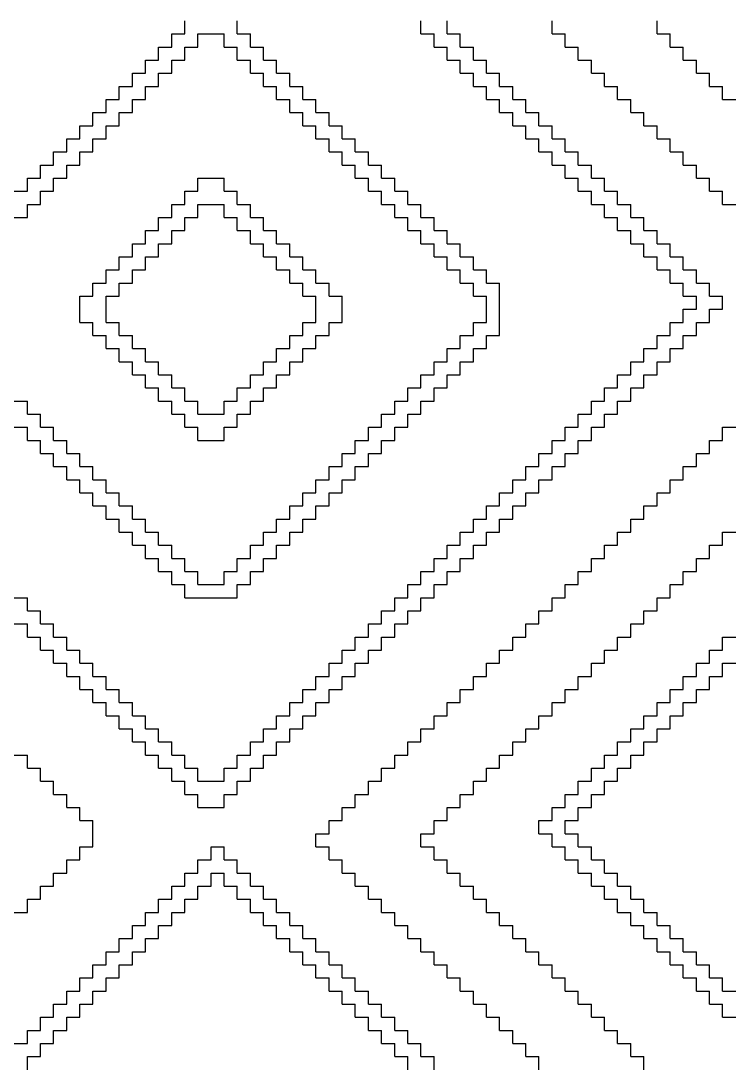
# Model space of a CAD drawing. Header units: metres. Extents: x 0 to 1800, y 0 to 1800.
# Drawn here: x 375 to 915, y 1005 to 1800 of the extents above; entities that cross this region are included whole.
import ezdxf

# ---------------------------------------------------------------- set-up
doc = ezdxf.new("R2010")
doc.units = ezdxf.units.M

msp = doc.modelspace()

# ---------------------------------------------------------------- linework, layer by layer
for p, q in [((500, 1790), (500, 1800)), ((540, 1790), (540, 1800)), ((680, 1790), (680, 1800)), ((700, 1790), (700, 1800)), ((780, 1790), (780, 1800)), ((860, 1790), (860, 1800)), ((490, 1780), (490, 1790)), ((490, 1790), (500, 1790)), ((510, 1780), (510, 1790)), ((510, 1790), (520, 1790)), ((520, 1790), (530, 1790)), ((530, 1780), (530, 1790)), ((540, 1790), (550, 1790)), ((550, 1780), (550, 1790)), ((680, 1790), (690, 1790)), ((690, 1780), (690, 1790)), ((700, 1790), (710, 1790)), ((710, 1780), (710, 1790)), ((780, 1790), (790, 1790)), ((790, 1780), (790, 1790)), ((860, 1790), (870, 1790)), ((870, 1780), (870, 1790)), ((480, 1770), (480, 1780)), ((480, 1780), (490, 1780)), ((500, 1770), (500, 1780)), ((500, 1780), (510, 1780)), ((530, 1780), (540, 1780)), ((540, 1770), (540, 1780)), ((550, 1780), (560, 1780)), ((560, 1770), (560, 1780)), ((690, 1780), (700, 1780)), ((700, 1770), (700, 1780)), ((710, 1780), (720, 1780)), ((720, 1770), (720, 1780)), ((790, 1780), (800, 1780)), ((800, 1770), (800, 1780)), ((870, 1780), (880, 1780)), ((880, 1770), (880, 1780)), ((470, 1760), (470, 1770)), ((470, 1770), (480, 1770)), ((490, 1760), (490, 1770)), ((490, 1770), (500, 1770)), ((540, 1770), (550, 1770)), ((550, 1760), (550, 1770)), ((560, 1770), (570, 1770)), ((570, 1760), (570, 1770)), ((700, 1770), (710, 1770)), ((710, 1760), (710, 1770)), ((720, 1770), (730, 1770)), ((730, 1760), (730, 1770)), ((800, 1770), (810, 1770)), ((810, 1760), (810, 1770)), ((880, 1770), (890, 1770)), ((890, 1760), (890, 1770)), ((460, 1750), (460, 1760)), ((460, 1760), (470, 1760)), ((480, 1750), (480, 1760)), ((480, 1760), (490, 1760)), ((550, 1760), (560, 1760)), ((560, 1750), (560, 1760)), ((570, 1760), (580, 1760)), ((580, 1750), (580, 1760)), ((710, 1760), (720, 1760)), ((720, 1750), (720, 1760)), ((730, 1760), (740, 1760)), ((740, 1750), (740, 1760)), ((810, 1760), (820, 1760)), ((820, 1750), (820, 1760)), ((890, 1760), (900, 1760)), ((900, 1750), (900, 1760)), ((450, 1740), (450, 1750)), ((450, 1750), (460, 1750)), ((470, 1740), (470, 1750)), ((470, 1750), (480, 1750)), ((560, 1750), (570, 1750)), ((570, 1740), (570, 1750)), ((580, 1750), (590, 1750)), ((590, 1740), (590, 1750)), ((720, 1750), (730, 1750)), ((730, 1740), (730, 1750)), ((740, 1750), (750, 1750)), ((750, 1740), (750, 1750)), ((820, 1750), (830, 1750)), ((830, 1740), (830, 1750)), ((900, 1750), (910, 1750)), ((910, 1740), (910, 1750)), ((440, 1730), (440, 1740)), ((440, 1740), (450, 1740)), ((460, 1730), (460, 1740)), ((460, 1740), (470, 1740)), ((570, 1740), (580, 1740)), ((580, 1730), (580, 1740)), ((590, 1740), (600, 1740)), ((600, 1730), (600, 1740)), ((730, 1740), (740, 1740)), ((740, 1730), (740, 1740)), ((750, 1740), (760, 1740)), ((760, 1730), (760, 1740)), ((830, 1740), (840, 1740)), ((840, 1730), (840, 1740)), ((910, 1740), (920, 1740)), ((430, 1720), (430, 1730)), ((430, 1730), (440, 1730)), ((450, 1720), (450, 1730)), ((450, 1730), (460, 1730)), ((580, 1730), (590, 1730)), ((590, 1720), (590, 1730)), ((600, 1730), (610, 1730)), ((610, 1720), (610, 1730)), ((740, 1730), (750, 1730)), ((750, 1720), (750, 1730)), ((760, 1730), (770, 1730)), ((770, 1720), (770, 1730)), ((840, 1730), (850, 1730)), ((850, 1720), (850, 1730)), ((420, 1710), (420, 1720)), ((420, 1720), (430, 1720)), ((440, 1710), (440, 1720)), ((440, 1720), (450, 1720)), ((590, 1720), (600, 1720)), ((600, 1710), (600, 1720)), ((610, 1720), (620, 1720)), ((620, 1710), (620, 1720)), ((750, 1720), (760, 1720)), ((760, 1710), (760, 1720)), ((770, 1720), (780, 1720)), ((780, 1710), (780, 1720)), ((850, 1720), (860, 1720)), ((860, 1710), (860, 1720)), ((410, 1700), (410, 1710)), ((410, 1710), (420, 1710)), ((430, 1700), (430, 1710)), ((430, 1710), (440, 1710)), ((600, 1710), (610, 1710)), ((610, 1700), (610, 1710)), ((620, 1710), (630, 1710)), ((630, 1700), (630, 1710)), ((760, 1710), (770, 1710)), ((770, 1700), (770, 1710)), ((780, 1710), (790, 1710)), ((790, 1700), (790, 1710)), ((860, 1710), (870, 1710)), ((870, 1700), (870, 1710)), ((400, 1690), (400, 1700)), ((400, 1700), (410, 1700)), ((420, 1690), (420, 1700)), ((420, 1700), (430, 1700)), ((610, 1700), (620, 1700)), ((620, 1690), (620, 1700)), ((630, 1700), (640, 1700)), ((640, 1690), (640, 1700)), ((770, 1700), (780, 1700)), ((780, 1690), (780, 1700)), ((790, 1700), (800, 1700)), ((800, 1690), (800, 1700)), ((870, 1700), (880, 1700)), ((880, 1690), (880, 1700)), ((390, 1680), (390, 1690)), ((390, 1690), (400, 1690)), ((410, 1680), (410, 1690)), ((410, 1690), (420, 1690)), ((620, 1690), (630, 1690)), ((630, 1680), (630, 1690)), ((640, 1690), (650, 1690)), ((650, 1680), (650, 1690)), ((780, 1690), (790, 1690)), ((790, 1680), (790, 1690)), ((800, 1690), (810, 1690)), ((810, 1680), (810, 1690)), ((880, 1690), (890, 1690)), ((890, 1680), (890, 1690)), ((380, 1670), (380, 1680)), ((380, 1680), (390, 1680)), ((400, 1670), (400, 1680)), ((400, 1680), (410, 1680)), ((510, 1670), (510, 1680)), ((510, 1680), (520, 1680)), ((520, 1680), (530, 1680)), ((530, 1670), (530, 1680)), ((630, 1680), (640, 1680)), ((640, 1670), (640, 1680)), ((650, 1680), (660, 1680)), ((660, 1670), (660, 1680)), ((790, 1680), (800, 1680)), ((800, 1670), (800, 1680)), ((810, 1680), (820, 1680)), ((820, 1670), (820, 1680)), ((890, 1680), (900, 1680)), ((900, 1670), (900, 1680)), ((370, 1670), (380, 1670)), ((390, 1660), (390, 1670)), ((390, 1670), (400, 1670)), ((500, 1660), (500, 1670)), ((500, 1670), (510, 1670)), ((530, 1670), (540, 1670)), ((540, 1660), (540, 1670)), ((640, 1670), (650, 1670)), ((650, 1660), (650, 1670)), ((660, 1670), (670, 1670)), ((670, 1660), (670, 1670)), ((800, 1670), (810, 1670)), ((810, 1660), (810, 1670)), ((820, 1670), (830, 1670)), ((830, 1660), (830, 1670)), ((900, 1670), (910, 1670)), ((910, 1660), (910, 1670)), ((380, 1650), (380, 1660)), ((380, 1660), (390, 1660)), ((490, 1650), (490, 1660)), ((490, 1660), (500, 1660)), ((510, 1650), (510, 1660)), ((510, 1660), (520, 1660)), ((520, 1660), (530, 1660)), ((530, 1650), (530, 1660)), ((540, 1660), (550, 1660)), ((550, 1650), (550, 1660)), ((650, 1660), (660, 1660)), ((660, 1650), (660, 1660)), ((670, 1660), (680, 1660)), ((680, 1650), (680, 1660)), ((810, 1660), (820, 1660)), ((820, 1650), (820, 1660)), ((830, 1660), (840, 1660)), ((840, 1650), (840, 1660)), ((910, 1660), (920, 1660)), ((370, 1650), (380, 1650)), ((480, 1640), (480, 1650)), ((480, 1650), (490, 1650)), ((500, 1640), (500, 1650)), ((500, 1650), (510, 1650)), ((530, 1650), (540, 1650)), ((540, 1640), (540, 1650)), ((550, 1650), (560, 1650)), ((560, 1640), (560, 1650)), ((660, 1650), (670, 1650)), ((670, 1640), (670, 1650)), ((680, 1650), (690, 1650)), ((690, 1640), (690, 1650)), ((820, 1650), (830, 1650)), ((830, 1640), (830, 1650)), ((840, 1650), (850, 1650)), ((850, 1640), (850, 1650)), ((470, 1630), (470, 1640)), ((470, 1640), (480, 1640)), ((490, 1630), (490, 1640)), ((490, 1640), (500, 1640)), ((540, 1640), (550, 1640)), ((550, 1630), (550, 1640)), ((560, 1640), (570, 1640)), ((570, 1630), (570, 1640)), ((670, 1640), (680, 1640)), ((680, 1630), (680, 1640)), ((690, 1640), (700, 1640)), ((700, 1630), (700, 1640)), ((830, 1640), (840, 1640)), ((840, 1630), (840, 1640)), ((850, 1640), (860, 1640)), ((860, 1630), (860, 1640)), ((460, 1620), (460, 1630)), ((460, 1630), (470, 1630)), ((480, 1620), (480, 1630)), ((480, 1630), (490, 1630)), ((550, 1630), (560, 1630)), ((560, 1620), (560, 1630)), ((570, 1630), (580, 1630)), ((580, 1620), (580, 1630)), ((680, 1630), (690, 1630)), ((690, 1620), (690, 1630)), ((700, 1630), (710, 1630)), ((710, 1620), (710, 1630)), ((840, 1630), (850, 1630)), ((850, 1620), (850, 1630)), ((860, 1630), (870, 1630)), ((870, 1620), (870, 1630)), ((450, 1610), (450, 1620)), ((450, 1620), (460, 1620)), ((470, 1610), (470, 1620)), ((470, 1620), (480, 1620)), ((560, 1620), (570, 1620)), ((570, 1610), (570, 1620)), ((580, 1620), (590, 1620)), ((590, 1610), (590, 1620)), ((690, 1620), (700, 1620)), ((700, 1610), (700, 1620)), ((710, 1620), (720, 1620)), ((720, 1610), (720, 1620)), ((850, 1620), (860, 1620)), ((860, 1610), (860, 1620)), ((870, 1620), (880, 1620)), ((880, 1610), (880, 1620)), ((440, 1600), (440, 1610)), ((440, 1610), (450, 1610)), ((460, 1600), (460, 1610)), ((460, 1610), (470, 1610)), ((570, 1610), (580, 1610)), ((580, 1600), (580, 1610)), ((590, 1610), (600, 1610)), ((600, 1600), (600, 1610)), ((700, 1610), (710, 1610)), ((710, 1600), (710, 1610)), ((720, 1610), (730, 1610)), ((730, 1600), (730, 1610)), ((860, 1610), (870, 1610)), ((870, 1600), (870, 1610)), ((880, 1610), (890, 1610)), ((890, 1600), (890, 1610)), ((430, 1590), (430, 1600)), ((430, 1600), (440, 1600)), ((450, 1590), (450, 1600)), ((450, 1600), (460, 1600)), ((580, 1600), (590, 1600)), ((590, 1590), (590, 1600)), ((600, 1600), (610, 1600)), ((610, 1590), (610, 1600)), ((710, 1600), (720, 1600)), ((720, 1590), (720, 1600)), ((730, 1600), (740, 1600)), ((740, 1590), (740, 1600)), ((870, 1600), (880, 1600)), ((880, 1590), (880, 1600)), ((890, 1600), (900, 1600)), ((900, 1590), (900, 1600)), ((420, 1580), (420, 1590)), ((420, 1590), (430, 1590)), ((440, 1580), (440, 1590)), ((440, 1590), (450, 1590)), ((590, 1590), (600, 1590)), ((600, 1580), (600, 1590)), ((610, 1590), (620, 1590)), ((620, 1580), (620, 1590)), ((720, 1590), (730, 1590)), ((730, 1580), (730, 1590)), ((740, 1580), (740, 1590)), ((880, 1590), (890, 1590)), ((890, 1580), (890, 1590)), ((900, 1590), (910, 1590)), ((910, 1580), (910, 1590)), ((420, 1570), (420, 1580)), ((440, 1570), (440, 1580)), ((600, 1570), (600, 1580)), ((620, 1570), (620, 1580)), ((730, 1570), (730, 1580)), ((740, 1570), (740, 1580)), ((880, 1570), (880, 1580)), ((880, 1580), (890, 1580)), ((900, 1570), (900, 1580)), ((900, 1580), (910, 1580)), ((420, 1570), (430, 1570)), ((430, 1560), (430, 1570)), ((440, 1570), (450, 1570)), ((450, 1560), (450, 1570)), ((590, 1560), (590, 1570)), ((590, 1570), (600, 1570)), ((610, 1560), (610, 1570)), ((610, 1570), (620, 1570)), ((720, 1560), (720, 1570)), ((720, 1570), (730, 1570)), ((740, 1560), (740, 1570)), ((870, 1560), (870, 1570)), ((870, 1570), (880, 1570)), ((890, 1560), (890, 1570)), ((890, 1570), (900, 1570)), ((430, 1560), (440, 1560)), ((440, 1550), (440, 1560)), ((450, 1560), (460, 1560)), ((460, 1550), (460, 1560)), ((580, 1550), (580, 1560)), ((580, 1560), (590, 1560)), ((600, 1550), (600, 1560)), ((600, 1560), (610, 1560)), ((710, 1550), (710, 1560)), ((710, 1560), (720, 1560)), ((730, 1550), (730, 1560)), ((730, 1560), (740, 1560)), ((860, 1550), (860, 1560)), ((860, 1560), (870, 1560)), ((880, 1550), (880, 1560)), ((880, 1560), (890, 1560)), ((440, 1550), (450, 1550)), ((450, 1540), (450, 1550)), ((460, 1550), (470, 1550)), ((470, 1540), (470, 1550)), ((570, 1540), (570, 1550)), ((570, 1550), (580, 1550)), ((590, 1540), (590, 1550)), ((590, 1550), (600, 1550)), ((700, 1540), (700, 1550)), ((700, 1550), (710, 1550)), ((720, 1540), (720, 1550)), ((720, 1550), (730, 1550)), ((850, 1540), (850, 1550)), ((850, 1550), (860, 1550)), ((870, 1540), (870, 1550)), ((870, 1550), (880, 1550)), ((450, 1540), (460, 1540)), ((460, 1530), (460, 1540)), ((470, 1540), (480, 1540)), ((480, 1530), (480, 1540)), ((560, 1530), (560, 1540)), ((560, 1540), (570, 1540)), ((580, 1530), (580, 1540)), ((580, 1540), (590, 1540)), ((690, 1530), (690, 1540)), ((690, 1540), (700, 1540)), ((710, 1530), (710, 1540)), ((710, 1540), (720, 1540)), ((840, 1530), (840, 1540)), ((840, 1540), (850, 1540)), ((860, 1530), (860, 1540)), ((860, 1540), (870, 1540)), ((460, 1530), (470, 1530)), ((470, 1520), (470, 1530)), ((480, 1530), (490, 1530)), ((490, 1520), (490, 1530)), ((550, 1520), (550, 1530)), ((550, 1530), (560, 1530)), ((570, 1520), (570, 1530)), ((570, 1530), (580, 1530)), ((680, 1520), (680, 1530)), ((680, 1530), (690, 1530)), ((700, 1520), (700, 1530)), ((700, 1530), (710, 1530)), ((830, 1520), (830, 1530)), ((830, 1530), (840, 1530)), ((850, 1520), (850, 1530)), ((850, 1530), (860, 1530)), ((470, 1520), (480, 1520)), ((480, 1510), (480, 1520)), ((490, 1520), (500, 1520)), ((500, 1510), (500, 1520)), ((540, 1510), (540, 1520)), ((540, 1520), (550, 1520)), ((560, 1510), (560, 1520)), ((560, 1520), (570, 1520)), ((670, 1510), (670, 1520)), ((670, 1520), (680, 1520)), ((690, 1510), (690, 1520)), ((690, 1520), (700, 1520)), ((820, 1510), (820, 1520)), ((820, 1520), (830, 1520)), ((840, 1510), (840, 1520)), ((840, 1520), (850, 1520)), ((370, 1510), (380, 1510)), ((380, 1500), (380, 1510)), ((480, 1510), (490, 1510)), ((490, 1500), (490, 1510)), ((500, 1510), (510, 1510)), ((510, 1500), (510, 1510)), ((530, 1500), (530, 1510)), ((530, 1510), (540, 1510)), ((550, 1500), (550, 1510)), ((550, 1510), (560, 1510)), ((660, 1500), (660, 1510)), ((660, 1510), (670, 1510)), ((680, 1500), (680, 1510)), ((680, 1510), (690, 1510)), ((810, 1500), (810, 1510)), ((810, 1510), (820, 1510)), ((830, 1500), (830, 1510)), ((830, 1510), (840, 1510)), ((380, 1500), (390, 1500)), ((390, 1490), (390, 1500)), ((490, 1500), (500, 1500)), ((500, 1490), (500, 1500)), ((510, 1500), (520, 1500)), ((520, 1500), (530, 1500)), ((540, 1490), (540, 1500)), ((540, 1500), (550, 1500)), ((650, 1490), (650, 1500)), ((650, 1500), (660, 1500)), ((670, 1490), (670, 1500)), ((670, 1500), (680, 1500)), ((800, 1490), (800, 1500)), ((800, 1500), (810, 1500)), ((820, 1490), (820, 1500)), ((820, 1500), (830, 1500)), ((370, 1490), (380, 1490)), ((380, 1480), (380, 1490)), ((390, 1490), (400, 1490)), ((400, 1480), (400, 1490)), ((500, 1490), (510, 1490)), ((510, 1480), (510, 1490)), ((530, 1480), (530, 1490)), ((530, 1490), (540, 1490)), ((640, 1480), (640, 1490)), ((640, 1490), (650, 1490)), ((660, 1480), (660, 1490)), ((660, 1490), (670, 1490)), ((790, 1480), (790, 1490)), ((790, 1490), (800, 1490)), ((810, 1480), (810, 1490)), ((810, 1490), (820, 1490)), ((910, 1480), (910, 1490)), ((910, 1490), (920, 1490)), ((380, 1480), (390, 1480)), ((390, 1470), (390, 1480)), ((400, 1480), (410, 1480)), ((410, 1470), (410, 1480)), ((510, 1480), (520, 1480)), ((520, 1480), (530, 1480)), ((630, 1470), (630, 1480)), ((630, 1480), (640, 1480)), ((650, 1470), (650, 1480)), ((650, 1480), (660, 1480)), ((780, 1470), (780, 1480)), ((780, 1480), (790, 1480)), ((800, 1470), (800, 1480)), ((800, 1480), (810, 1480)), ((900, 1470), (900, 1480)), ((900, 1480), (910, 1480)), ((390, 1470), (400, 1470)), ((400, 1460), (400, 1470)), ((410, 1470), (420, 1470)), ((420, 1460), (420, 1470)), ((620, 1460), (620, 1470)), ((620, 1470), (630, 1470)), ((640, 1460), (640, 1470)), ((640, 1470), (650, 1470)), ((770, 1460), (770, 1470)), ((770, 1470), (780, 1470)), ((790, 1460), (790, 1470)), ((790, 1470), (800, 1470)), ((890, 1460), (890, 1470)), ((890, 1470), (900, 1470)), ((400, 1460), (410, 1460)), ((410, 1450), (410, 1460)), ((420, 1460), (430, 1460)), ((430, 1450), (430, 1460)), ((610, 1450), (610, 1460)), ((610, 1460), (620, 1460)), ((630, 1450), (630, 1460)), ((630, 1460), (640, 1460)), ((760, 1450), (760, 1460)), ((760, 1460), (770, 1460)), ((780, 1450), (780, 1460)), ((780, 1460), (790, 1460)), ((880, 1450), (880, 1460)), ((880, 1460), (890, 1460)), ((410, 1450), (420, 1450)), ((420, 1440), (420, 1450)), ((430, 1450), (440, 1450)), ((440, 1440), (440, 1450)), ((600, 1440), (600, 1450)), ((600, 1450), (610, 1450)), ((620, 1440), (620, 1450)), ((620, 1450), (630, 1450)), ((750, 1440), (750, 1450)), ((750, 1450), (760, 1450)), ((770, 1440), (770, 1450)), ((770, 1450), (780, 1450)), ((870, 1440), (870, 1450)), ((870, 1450), (880, 1450)), ((420, 1440), (430, 1440)), ((430, 1430), (430, 1440)), ((440, 1440), (450, 1440)), ((450, 1430), (450, 1440)), ((590, 1430), (590, 1440)), ((590, 1440), (600, 1440)), ((610, 1430), (610, 1440)), ((610, 1440), (620, 1440)), ((740, 1430), (740, 1440)), ((740, 1440), (750, 1440)), ((760, 1430), (760, 1440)), ((760, 1440), (770, 1440)), ((860, 1430), (860, 1440)), ((860, 1440), (870, 1440)), ((430, 1430), (440, 1430)), ((440, 1420), (440, 1430)), ((450, 1430), (460, 1430)), ((460, 1420), (460, 1430)), ((580, 1420), (580, 1430)), ((580, 1430), (590, 1430)), ((600, 1420), (600, 1430)), ((600, 1430), (610, 1430)), ((730, 1420), (730, 1430)), ((730, 1430), (740, 1430)), ((750, 1420), (750, 1430)), ((750, 1430), (760, 1430)), ((850, 1420), (850, 1430)), ((850, 1430), (860, 1430)), ((440, 1420), (450, 1420)), ((450, 1410), (450, 1420)), ((460, 1420), (470, 1420)), ((470, 1410), (470, 1420)), ((570, 1410), (570, 1420)), ((570, 1420), (580, 1420)), ((590, 1410), (590, 1420)), ((590, 1420), (600, 1420)), ((720, 1410), (720, 1420)), ((720, 1420), (730, 1420)), ((740, 1410), (740, 1420)), ((740, 1420), (750, 1420)), ((840, 1410), (840, 1420)), ((840, 1420), (850, 1420)), ((450, 1410), (460, 1410)), ((460, 1400), (460, 1410)), ((470, 1410), (480, 1410)), ((480, 1400), (480, 1410)), ((560, 1400), (560, 1410)), ((560, 1410), (570, 1410)), ((580, 1400), (580, 1410)), ((580, 1410), (590, 1410)), ((710, 1400), (710, 1410)), ((710, 1410), (720, 1410)), ((730, 1400), (730, 1410)), ((730, 1410), (740, 1410)), ((830, 1400), (830, 1410)), ((830, 1410), (840, 1410)), ((910, 1400), (910, 1410)), ((910, 1410), (920, 1410)), ((460, 1400), (470, 1400)), ((470, 1390), (470, 1400)), ((480, 1400), (490, 1400)), ((490, 1390), (490, 1400)), ((550, 1390), (550, 1400)), ((550, 1400), (560, 1400)), ((570, 1390), (570, 1400)), ((570, 1400), (580, 1400)), ((700, 1390), (700, 1400)), ((700, 1400), (710, 1400)), ((720, 1390), (720, 1400)), ((720, 1400), (730, 1400)), ((820, 1390), (820, 1400)), ((820, 1400), (830, 1400)), ((900, 1390), (900, 1400)), ((900, 1400), (910, 1400)), ((470, 1390), (480, 1390)), ((480, 1380), (480, 1390)), ((490, 1390), (500, 1390)), ((500, 1380), (500, 1390)), ((540, 1380), (540, 1390)), ((540, 1390), (550, 1390)), ((560, 1380), (560, 1390)), ((560, 1390), (570, 1390)), ((690, 1380), (690, 1390)), ((690, 1390), (700, 1390)), ((710, 1380), (710, 1390)), ((710, 1390), (720, 1390)), ((810, 1380), (810, 1390)), ((810, 1390), (820, 1390)), ((890, 1380), (890, 1390)), ((890, 1390), (900, 1390)), ((480, 1380), (490, 1380)), ((490, 1370), (490, 1380)), ((500, 1380), (510, 1380)), ((510, 1370), (510, 1380)), ((530, 1370), (530, 1380)), ((530, 1380), (540, 1380)), ((550, 1370), (550, 1380)), ((550, 1380), (560, 1380)), ((680, 1370), (680, 1380)), ((680, 1380), (690, 1380)), ((700, 1370), (700, 1380)), ((700, 1380), (710, 1380)), ((800, 1370), (800, 1380)), ((800, 1380), (810, 1380)), ((880, 1370), (880, 1380)), ((880, 1380), (890, 1380)), ((490, 1370), (500, 1370)), ((500, 1360), (500, 1370)), ((510, 1370), (520, 1370)), ((520, 1370), (530, 1370)), ((540, 1360), (540, 1370)), ((540, 1370), (550, 1370)), ((670, 1360), (670, 1370)), ((670, 1370), (680, 1370)), ((690, 1360), (690, 1370)), ((690, 1370), (700, 1370)), ((790, 1360), (790, 1370)), ((790, 1370), (800, 1370)), ((870, 1360), (870, 1370)), ((870, 1370), (880, 1370)), ((370, 1360), (380, 1360)), ((380, 1350), (380, 1360)), ((500, 1360), (510, 1360)), ((510, 1360), (520, 1360)), ((520, 1360), (530, 1360)), ((530, 1360), (540, 1360)), ((660, 1350), (660, 1360)), ((660, 1360), (670, 1360)), ((680, 1350), (680, 1360)), ((680, 1360), (690, 1360)), ((780, 1350), (780, 1360)), ((780, 1360), (790, 1360)), ((860, 1350), (860, 1360)), ((860, 1360), (870, 1360)), ((380, 1350), (390, 1350)), ((390, 1340), (390, 1350)), ((650, 1340), (650, 1350)), ((650, 1350), (660, 1350)), ((670, 1340), (670, 1350)), ((670, 1350), (680, 1350)), ((770, 1340), (770, 1350)), ((770, 1350), (780, 1350)), ((850, 1340), (850, 1350)), ((850, 1350), (860, 1350)), ((370, 1340), (380, 1340)), ((380, 1330), (380, 1340)), ((390, 1340), (400, 1340)), ((400, 1330), (400, 1340)), ((640, 1330), (640, 1340)), ((640, 1340), (650, 1340)), ((660, 1330), (660, 1340)), ((660, 1340), (670, 1340)), ((760, 1330), (760, 1340)), ((760, 1340), (770, 1340)), ((840, 1330), (840, 1340)), ((840, 1340), (850, 1340)), ((380, 1330), (390, 1330)), ((390, 1320), (390, 1330)), ((400, 1330), (410, 1330)), ((410, 1320), (410, 1330)), ((630, 1320), (630, 1330)), ((630, 1330), (640, 1330)), ((650, 1320), (650, 1330)), ((650, 1330), (660, 1330)), ((750, 1320), (750, 1330)), ((750, 1330), (760, 1330)), ((830, 1320), (830, 1330)), ((830, 1330), (840, 1330)), ((910, 1320), (910, 1330)), ((910, 1330), (920, 1330)), ((390, 1320), (400, 1320)), ((400, 1310), (400, 1320)), ((410, 1320), (420, 1320)), ((420, 1310), (420, 1320)), ((620, 1310), (620, 1320)), ((620, 1320), (630, 1320)), ((640, 1310), (640, 1320)), ((640, 1320), (650, 1320)), ((740, 1310), (740, 1320)), ((740, 1320), (750, 1320)), ((820, 1310), (820, 1320)), ((820, 1320), (830, 1320)), ((900, 1310), (900, 1320)), ((900, 1320), (910, 1320)), ((400, 1310), (410, 1310)), ((410, 1300), (410, 1310)), ((420, 1310), (430, 1310)), ((430, 1300), (430, 1310)), ((610, 1300), (610, 1310)), ((610, 1310), (620, 1310)), ((630, 1300), (630, 1310)), ((630, 1310), (640, 1310)), ((730, 1300), (730, 1310)), ((730, 1310), (740, 1310)), ((810, 1300), (810, 1310)), ((810, 1310), (820, 1310)), ((890, 1300), (890, 1310)), ((890, 1310), (900, 1310)), ((910, 1300), (910, 1310)), ((910, 1310), (920, 1310)), ((410, 1300), (420, 1300)), ((420, 1290), (420, 1300)), ((430, 1300), (440, 1300)), ((440, 1290), (440, 1300)), ((600, 1290), (600, 1300)), ((600, 1300), (610, 1300)), ((620, 1290), (620, 1300)), ((620, 1300), (630, 1300)), ((720, 1290), (720, 1300)), ((720, 1300), (730, 1300)), ((800, 1290), (800, 1300)), ((800, 1300), (810, 1300)), ((880, 1290), (880, 1300)), ((880, 1300), (890, 1300)), ((900, 1290), (900, 1300)), ((900, 1300), (910, 1300)), ((420, 1290), (430, 1290)), ((430, 1280), (430, 1290)), ((440, 1290), (450, 1290)), ((450, 1280), (450, 1290)), ((590, 1280), (590, 1290)), ((590, 1290), (600, 1290)), ((610, 1280), (610, 1290)), ((610, 1290), (620, 1290)), ((710, 1280), (710, 1290)), ((710, 1290), (720, 1290)), ((790, 1280), (790, 1290)), ((790, 1290), (800, 1290)), ((870, 1280), (870, 1290)), ((870, 1290), (880, 1290)), ((890, 1280), (890, 1290)), ((890, 1290), (900, 1290)), ((430, 1280), (440, 1280)), ((440, 1270), (440, 1280)), ((450, 1280), (460, 1280)), ((460, 1270), (460, 1280)), ((580, 1270), (580, 1280)), ((580, 1280), (590, 1280)), ((600, 1270), (600, 1280)), ((600, 1280), (610, 1280)), ((700, 1270), (700, 1280)), ((700, 1280), (710, 1280)), ((780, 1270), (780, 1280)), ((780, 1280), (790, 1280)), ((860, 1270), (860, 1280)), ((860, 1280), (870, 1280)), ((880, 1270), (880, 1280)), ((880, 1280), (890, 1280)), ((440, 1270), (450, 1270)), ((450, 1260), (450, 1270)), ((460, 1270), (470, 1270)), ((470, 1260), (470, 1270)), ((570, 1260), (570, 1270)), ((570, 1270), (580, 1270)), ((590, 1260), (590, 1270)), ((590, 1270), (600, 1270)), ((690, 1260), (690, 1270)), ((690, 1270), (700, 1270)), ((770, 1260), (770, 1270)), ((770, 1270), (780, 1270)), ((850, 1260), (850, 1270)), ((850, 1270), (860, 1270)), ((870, 1260), (870, 1270)), ((870, 1270), (880, 1270)), ((450, 1260), (460, 1260)), ((460, 1250), (460, 1260)), ((470, 1260), (480, 1260)), ((480, 1250), (480, 1260)), ((560, 1250), (560, 1260)), ((560, 1260), (570, 1260)), ((580, 1250), (580, 1260)), ((580, 1260), (590, 1260)), ((680, 1250), (680, 1260)), ((680, 1260), (690, 1260)), ((760, 1250), (760, 1260)), ((760, 1260), (770, 1260)), ((840, 1250), (840, 1260)), ((840, 1260), (850, 1260)), ((860, 1250), (860, 1260)), ((860, 1260), (870, 1260)), ((460, 1250), (470, 1250)), ((470, 1240), (470, 1250)), ((480, 1250), (490, 1250)), ((490, 1240), (490, 1250)), ((550, 1240), (550, 1250)), ((550, 1250), (560, 1250)), ((570, 1240), (570, 1250)), ((570, 1250), (580, 1250)), ((670, 1240), (670, 1250)), ((670, 1250), (680, 1250)), ((750, 1240), (750, 1250)), ((750, 1250), (760, 1250)), ((830, 1240), (830, 1250)), ((830, 1250), (840, 1250)), ((850, 1240), (850, 1250)), ((850, 1250), (860, 1250)), ((370, 1240), (380, 1240)), ((380, 1230), (380, 1240)), ((470, 1240), (480, 1240)), ((480, 1230), (480, 1240)), ((490, 1240), (500, 1240)), ((500, 1230), (500, 1240)), ((540, 1230), (540, 1240)), ((540, 1240), (550, 1240)), ((560, 1230), (560, 1240)), ((560, 1240), (570, 1240)), ((660, 1230), (660, 1240)), ((660, 1240), (670, 1240)), ((740, 1230), (740, 1240)), ((740, 1240), (750, 1240)), ((820, 1230), (820, 1240)), ((820, 1240), (830, 1240)), ((840, 1230), (840, 1240)), ((840, 1240), (850, 1240)), ((380, 1230), (390, 1230)), ((390, 1220), (390, 1230)), ((480, 1230), (490, 1230)), ((490, 1220), (490, 1230)), ((500, 1230), (510, 1230)), ((510, 1220), (510, 1230)), ((530, 1220), (530, 1230)), ((530, 1230), (540, 1230)), ((550, 1220), (550, 1230)), ((550, 1230), (560, 1230)), ((650, 1220), (650, 1230)), ((650, 1230), (660, 1230)), ((730, 1220), (730, 1230)), ((730, 1230), (740, 1230)), ((810, 1220), (810, 1230)), ((810, 1230), (820, 1230)), ((830, 1220), (830, 1230)), ((830, 1230), (840, 1230)), ((390, 1220), (400, 1220)), ((400, 1210), (400, 1220)), ((490, 1220), (500, 1220)), ((500, 1210), (500, 1220)), ((510, 1220), (520, 1220)), ((520, 1220), (530, 1220)), ((540, 1210), (540, 1220)), ((540, 1220), (550, 1220)), ((640, 1210), (640, 1220)), ((640, 1220), (650, 1220)), ((720, 1210), (720, 1220)), ((720, 1220), (730, 1220)), ((800, 1210), (800, 1220)), ((800, 1220), (810, 1220)), ((820, 1210), (820, 1220)), ((820, 1220), (830, 1220)), ((400, 1210), (410, 1210)), ((410, 1200), (410, 1210)), ((500, 1210), (510, 1210)), ((510, 1200), (510, 1210)), ((530, 1200), (530, 1210)), ((530, 1210), (540, 1210)), ((630, 1200), (630, 1210)), ((630, 1210), (640, 1210)), ((710, 1200), (710, 1210)), ((710, 1210), (720, 1210)), ((790, 1200), (790, 1210)), ((790, 1210), (800, 1210)), ((810, 1200), (810, 1210)), ((810, 1210), (820, 1210)), ((410, 1200), (420, 1200)), ((420, 1190), (420, 1200)), ((510, 1200), (520, 1200)), ((520, 1200), (530, 1200)), ((620, 1190), (620, 1200)), ((620, 1200), (630, 1200)), ((700, 1190), (700, 1200)), ((700, 1200), (710, 1200)), ((780, 1190), (780, 1200)), ((780, 1200), (790, 1200)), ((800, 1190), (800, 1200)), ((800, 1200), (810, 1200)), ((420, 1190), (430, 1190)), ((430, 1180), (430, 1190)), ((610, 1180), (610, 1190)), ((610, 1190), (620, 1190)), ((690, 1180), (690, 1190)), ((690, 1190), (700, 1190)), ((770, 1180), (770, 1190)), ((770, 1190), (780, 1190)), ((790, 1180), (790, 1190)), ((790, 1190), (800, 1190)), ((430, 1170), (430, 1180)), ((600, 1170), (600, 1180)), ((600, 1180), (610, 1180)), ((680, 1170), (680, 1180)), ((680, 1180), (690, 1180)), ((770, 1180), (780, 1180)), ((780, 1170), (780, 1180)), ((790, 1180), (800, 1180)), ((800, 1170), (800, 1180)), ((420, 1160), (420, 1170)), ((420, 1170), (430, 1170)), ((520, 1160), (520, 1170)), ((520, 1170), (530, 1170)), ((530, 1160), (530, 1170)), ((600, 1170), (610, 1170)), ((610, 1160), (610, 1170)), ((680, 1170), (690, 1170)), ((690, 1160), (690, 1170)), ((780, 1170), (790, 1170)), ((790, 1160), (790, 1170)), ((800, 1170), (810, 1170)), ((810, 1160), (810, 1170)), ((410, 1150), (410, 1160)), ((410, 1160), (420, 1160)), ((510, 1150), (510, 1160)), ((510, 1160), (520, 1160)), ((530, 1160), (540, 1160)), ((540, 1150), (540, 1160)), ((610, 1160), (620, 1160)), ((620, 1150), (620, 1160)), ((690, 1160), (700, 1160)), ((700, 1150), (700, 1160)), ((790, 1160), (800, 1160)), ((800, 1150), (800, 1160)), ((810, 1160), (820, 1160)), ((820, 1150), (820, 1160)), ((400, 1140), (400, 1150)), ((400, 1150), (410, 1150)), ((500, 1140), (500, 1150)), ((500, 1150), (510, 1150)), ((520, 1140), (520, 1150)), ((520, 1150), (530, 1150)), ((530, 1140), (530, 1150)), ((540, 1150), (550, 1150)), ((550, 1140), (550, 1150)), ((620, 1150), (630, 1150)), ((630, 1140), (630, 1150)), ((700, 1150), (710, 1150)), ((710, 1140), (710, 1150)), ((800, 1150), (810, 1150)), ((810, 1140), (810, 1150)), ((820, 1150), (830, 1150)), ((830, 1140), (830, 1150)), ((390, 1130), (390, 1140)), ((390, 1140), (400, 1140)), ((490, 1130), (490, 1140)), ((490, 1140), (500, 1140)), ((510, 1130), (510, 1140)), ((510, 1140), (520, 1140)), ((530, 1140), (540, 1140)), ((540, 1130), (540, 1140)), ((550, 1140), (560, 1140)), ((560, 1130), (560, 1140)), ((630, 1140), (640, 1140)), ((640, 1130), (640, 1140)), ((710, 1140), (720, 1140)), ((720, 1130), (720, 1140)), ((810, 1140), (820, 1140)), ((820, 1130), (820, 1140)), ((830, 1140), (840, 1140)), ((840, 1130), (840, 1140)), ((380, 1120), (380, 1130)), ((380, 1130), (390, 1130)), ((480, 1120), (480, 1130)), ((480, 1130), (490, 1130)), ((500, 1120), (500, 1130)), ((500, 1130), (510, 1130)), ((540, 1130), (550, 1130)), ((550, 1120), (550, 1130)), ((560, 1130), (570, 1130)), ((570, 1120), (570, 1130)), ((640, 1130), (650, 1130)), ((650, 1120), (650, 1130)), ((720, 1130), (730, 1130)), ((730, 1120), (730, 1130)), ((820, 1130), (830, 1130)), ((830, 1120), (830, 1130)), ((840, 1130), (850, 1130)), ((850, 1120), (850, 1130)), ((370, 1120), (380, 1120)), ((470, 1110), (470, 1120)), ((470, 1120), (480, 1120)), ((490, 1110), (490, 1120)), ((490, 1120), (500, 1120)), ((550, 1120), (560, 1120)), ((560, 1110), (560, 1120)), ((570, 1120), (580, 1120)), ((580, 1110), (580, 1120)), ((650, 1120), (660, 1120)), ((660, 1110), (660, 1120)), ((730, 1120), (740, 1120)), ((740, 1110), (740, 1120)), ((830, 1120), (840, 1120)), ((840, 1110), (840, 1120)), ((850, 1120), (860, 1120)), ((860, 1110), (860, 1120)), ((460, 1100), (460, 1110)), ((460, 1110), (470, 1110)), ((480, 1100), (480, 1110)), ((480, 1110), (490, 1110)), ((560, 1110), (570, 1110)), ((570, 1100), (570, 1110)), ((580, 1110), (590, 1110)), ((590, 1100), (590, 1110)), ((660, 1110), (670, 1110)), ((670, 1100), (670, 1110)), ((740, 1110), (750, 1110)), ((750, 1100), (750, 1110)), ((840, 1110), (850, 1110)), ((850, 1100), (850, 1110)), ((860, 1110), (870, 1110)), ((870, 1100), (870, 1110)), ((450, 1090), (450, 1100)), ((450, 1100), (460, 1100)), ((470, 1090), (470, 1100)), ((470, 1100), (480, 1100)), ((570, 1100), (580, 1100)), ((580, 1090), (580, 1100)), ((590, 1100), (600, 1100)), ((600, 1090), (600, 1100)), ((670, 1100), (680, 1100)), ((680, 1090), (680, 1100)), ((750, 1100), (760, 1100)), ((760, 1090), (760, 1100)), ((850, 1100), (860, 1100)), ((860, 1090), (860, 1100)), ((870, 1100), (880, 1100)), ((880, 1090), (880, 1100)), ((440, 1080), (440, 1090)), ((440, 1090), (450, 1090)), ((460, 1080), (460, 1090)), ((460, 1090), (470, 1090)), ((580, 1090), (590, 1090)), ((590, 1080), (590, 1090)), ((600, 1090), (610, 1090)), ((610, 1080), (610, 1090)), ((680, 1090), (690, 1090)), ((690, 1080), (690, 1090)), ((760, 1090), (770, 1090)), ((770, 1080), (770, 1090)), ((860, 1090), (870, 1090)), ((870, 1080), (870, 1090)), ((880, 1090), (890, 1090)), ((890, 1080), (890, 1090)), ((430, 1070), (430, 1080)), ((430, 1080), (440, 1080)), ((450, 1070), (450, 1080)), ((450, 1080), (460, 1080)), ((590, 1080), (600, 1080)), ((600, 1070), (600, 1080)), ((610, 1080), (620, 1080)), ((620, 1070), (620, 1080)), ((690, 1080), (700, 1080)), ((700, 1070), (700, 1080)), ((770, 1080), (780, 1080)), ((780, 1070), (780, 1080)), ((870, 1080), (880, 1080)), ((880, 1070), (880, 1080)), ((890, 1080), (900, 1080)), ((900, 1070), (900, 1080)), ((420, 1060), (420, 1070)), ((420, 1070), (430, 1070)), ((440, 1060), (440, 1070)), ((440, 1070), (450, 1070)), ((600, 1070), (610, 1070)), ((610, 1060), (610, 1070)), ((620, 1070), (630, 1070)), ((630, 1060), (630, 1070)), ((700, 1070), (710, 1070)), ((710, 1060), (710, 1070)), ((780, 1070), (790, 1070)), ((790, 1060), (790, 1070)), ((880, 1070), (890, 1070)), ((890, 1060), (890, 1070)), ((900, 1070), (910, 1070)), ((910, 1060), (910, 1070)), ((410, 1050), (410, 1060)), ((410, 1060), (420, 1060)), ((430, 1050), (430, 1060)), ((430, 1060), (440, 1060)), ((610, 1060), (620, 1060)), ((620, 1050), (620, 1060)), ((630, 1060), (640, 1060)), ((640, 1050), (640, 1060)), ((710, 1060), (720, 1060)), ((720, 1050), (720, 1060)), ((790, 1060), (800, 1060)), ((800, 1050), (800, 1060)), ((890, 1060), (900, 1060)), ((900, 1050), (900, 1060)), ((910, 1060), (920, 1060)), ((400, 1040), (400, 1050)), ((400, 1050), (410, 1050)), ((420, 1040), (420, 1050)), ((420, 1050), (430, 1050)), ((620, 1050), (630, 1050)), ((630, 1040), (630, 1050)), ((640, 1050), (650, 1050)), ((650, 1040), (650, 1050)), ((720, 1050), (730, 1050)), ((730, 1040), (730, 1050)), ((800, 1050), (810, 1050)), ((810, 1040), (810, 1050)), ((900, 1050), (910, 1050)), ((910, 1040), (910, 1050)), ((390, 1030), (390, 1040)), ((390, 1040), (400, 1040)), ((410, 1030), (410, 1040)), ((410, 1040), (420, 1040)), ((630, 1040), (640, 1040)), ((640, 1030), (640, 1040)), ((650, 1040), (660, 1040)), ((660, 1030), (660, 1040)), ((730, 1040), (740, 1040)), ((740, 1030), (740, 1040)), ((810, 1040), (820, 1040)), ((820, 1030), (820, 1040)), ((910, 1040), (920, 1040)), ((380, 1020), (380, 1030)), ((380, 1030), (390, 1030)), ((400, 1020), (400, 1030)), ((400, 1030), (410, 1030)), ((640, 1030), (650, 1030)), ((650, 1020), (650, 1030)), ((660, 1030), (670, 1030)), ((670, 1020), (670, 1030)), ((740, 1030), (750, 1030)), ((750, 1020), (750, 1030)), ((820, 1030), (830, 1030)), ((830, 1020), (830, 1030)), ((370, 1020), (380, 1020)), ((390, 1010), (390, 1020)), ((390, 1020), (400, 1020)), ((650, 1020), (660, 1020)), ((660, 1010), (660, 1020)), ((670, 1020), (680, 1020)), ((680, 1010), (680, 1020)), ((750, 1020), (760, 1020)), ((760, 1010), (760, 1020)), ((830, 1020), (840, 1020)), ((840, 1010), (840, 1020)), ((380, 1000), (380, 1010)), ((380, 1010), (390, 1010)), ((660, 1010), (670, 1010)), ((670, 1000), (670, 1010)), ((680, 1010), (690, 1010)), ((690, 1000), (690, 1010)), ((760, 1010), (770, 1010)), ((770, 1000), (770, 1010)), ((840, 1010), (850, 1010)), ((850, 1000), (850, 1010))]:
    msp.add_line(p, q)

doc.saveas('drawing.dxf')
